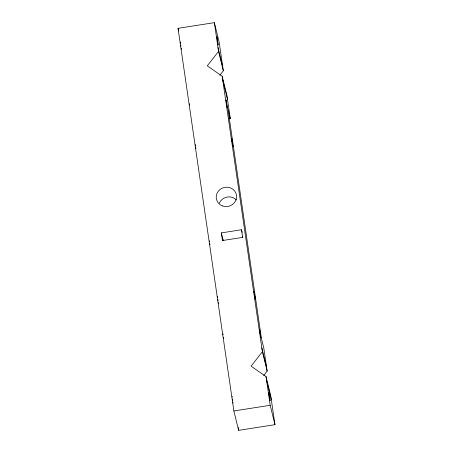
<?xml version="1.0" encoding="UTF-8"?>
<svg xmlns="http://www.w3.org/2000/svg" width="453" height="453" viewBox="0 0 453 453"><rect width="100%" height="100%" fill="white"/><g stroke="black" fill="none" stroke-linecap="round" stroke-linejoin="round"><path stroke-width="0.68" d="M232.174 396.369L232.179 396.987M222.185 76.217L262.389 351.715L251.104 366.171L266.007 376.534L270.769 395.916L274.965 424.671L238.635 430.35L233.873 410.962L178.035 28.329L214.365 22.65L218.561 51.404L207.281 65.855L222.185 76.217L226.947 95.606L230.294 118.561L228.901 118.782M219.852 75.238L223.323 70.793L219.127 42.038L214.365 22.65M263.68 375.548L267.151 371.103L263.799 348.147L261.415 338.453L227.916 108.873L230.294 118.561M241.523 229.745L242.638 237.395L222.451 240.549L221.336 232.899L241.523 229.745L242.157 232.327M233.873 410.962L270.203 405.288L274.965 424.671M218.006 47.576L222.768 66.965M218.561 51.404L223.323 70.793M222.74 80.045L227.502 99.434M242.463 236.211L242.78 237.508M261.828 347.893L266.591 367.275M262.389 351.715L267.151 371.103M266.568 380.356L271.33 399.744M178.035 28.329L178.692 31.002M221.336 232.899L223.238 240.651M223.052 240.736L222.717 239.054L222.842 240.401M181.268 48.256L181.438 49.252M218.397 302.712L218.561 303.708M195.73 147.576L195.9 148.629M209.79 243.748L209.954 244.801M232.865 402.032L233.029 403.085M180.781 45.147L180.934 46.178M217.91 299.597L218.063 300.633M223.414 337.343L223.572 338.38M266.007 376.534L270.203 405.288M238.227 427.57L238.635 430.35M232.429 399.059L232.632 400.48M209.354 240.775L209.49 241.721M195.3 144.609L195.498 146.025M217.48 296.472L217.633 297.661M180.351 42.016L180.504 43.211M222.961 333.855L223.063 334.733M189.564 105.153L189.433 103.76M219.343 203.159A10.221 9.66 -13.8 0 1 236.404 199.949M216.902 36.857L218.142 44.915L216.902 36.857M226.115 99.988L227.361 108.052L226.115 99.988M231.698 138.256L232.938 146.313L231.698 138.256M254.031 291.307L255.271 299.371L254.031 291.307M259.614 329.574L260.854 337.632L259.614 329.574M268.827 392.706L270.067 400.769L268.827 392.706M222.565 205.956A10.221 9.66 -13.8 0 0 236.494 195.305A10.221 9.66 -13.8 0 0 220.147 189.388A10.221 9.66 -13.8 0 0 222.565 205.956"/></g></svg>
